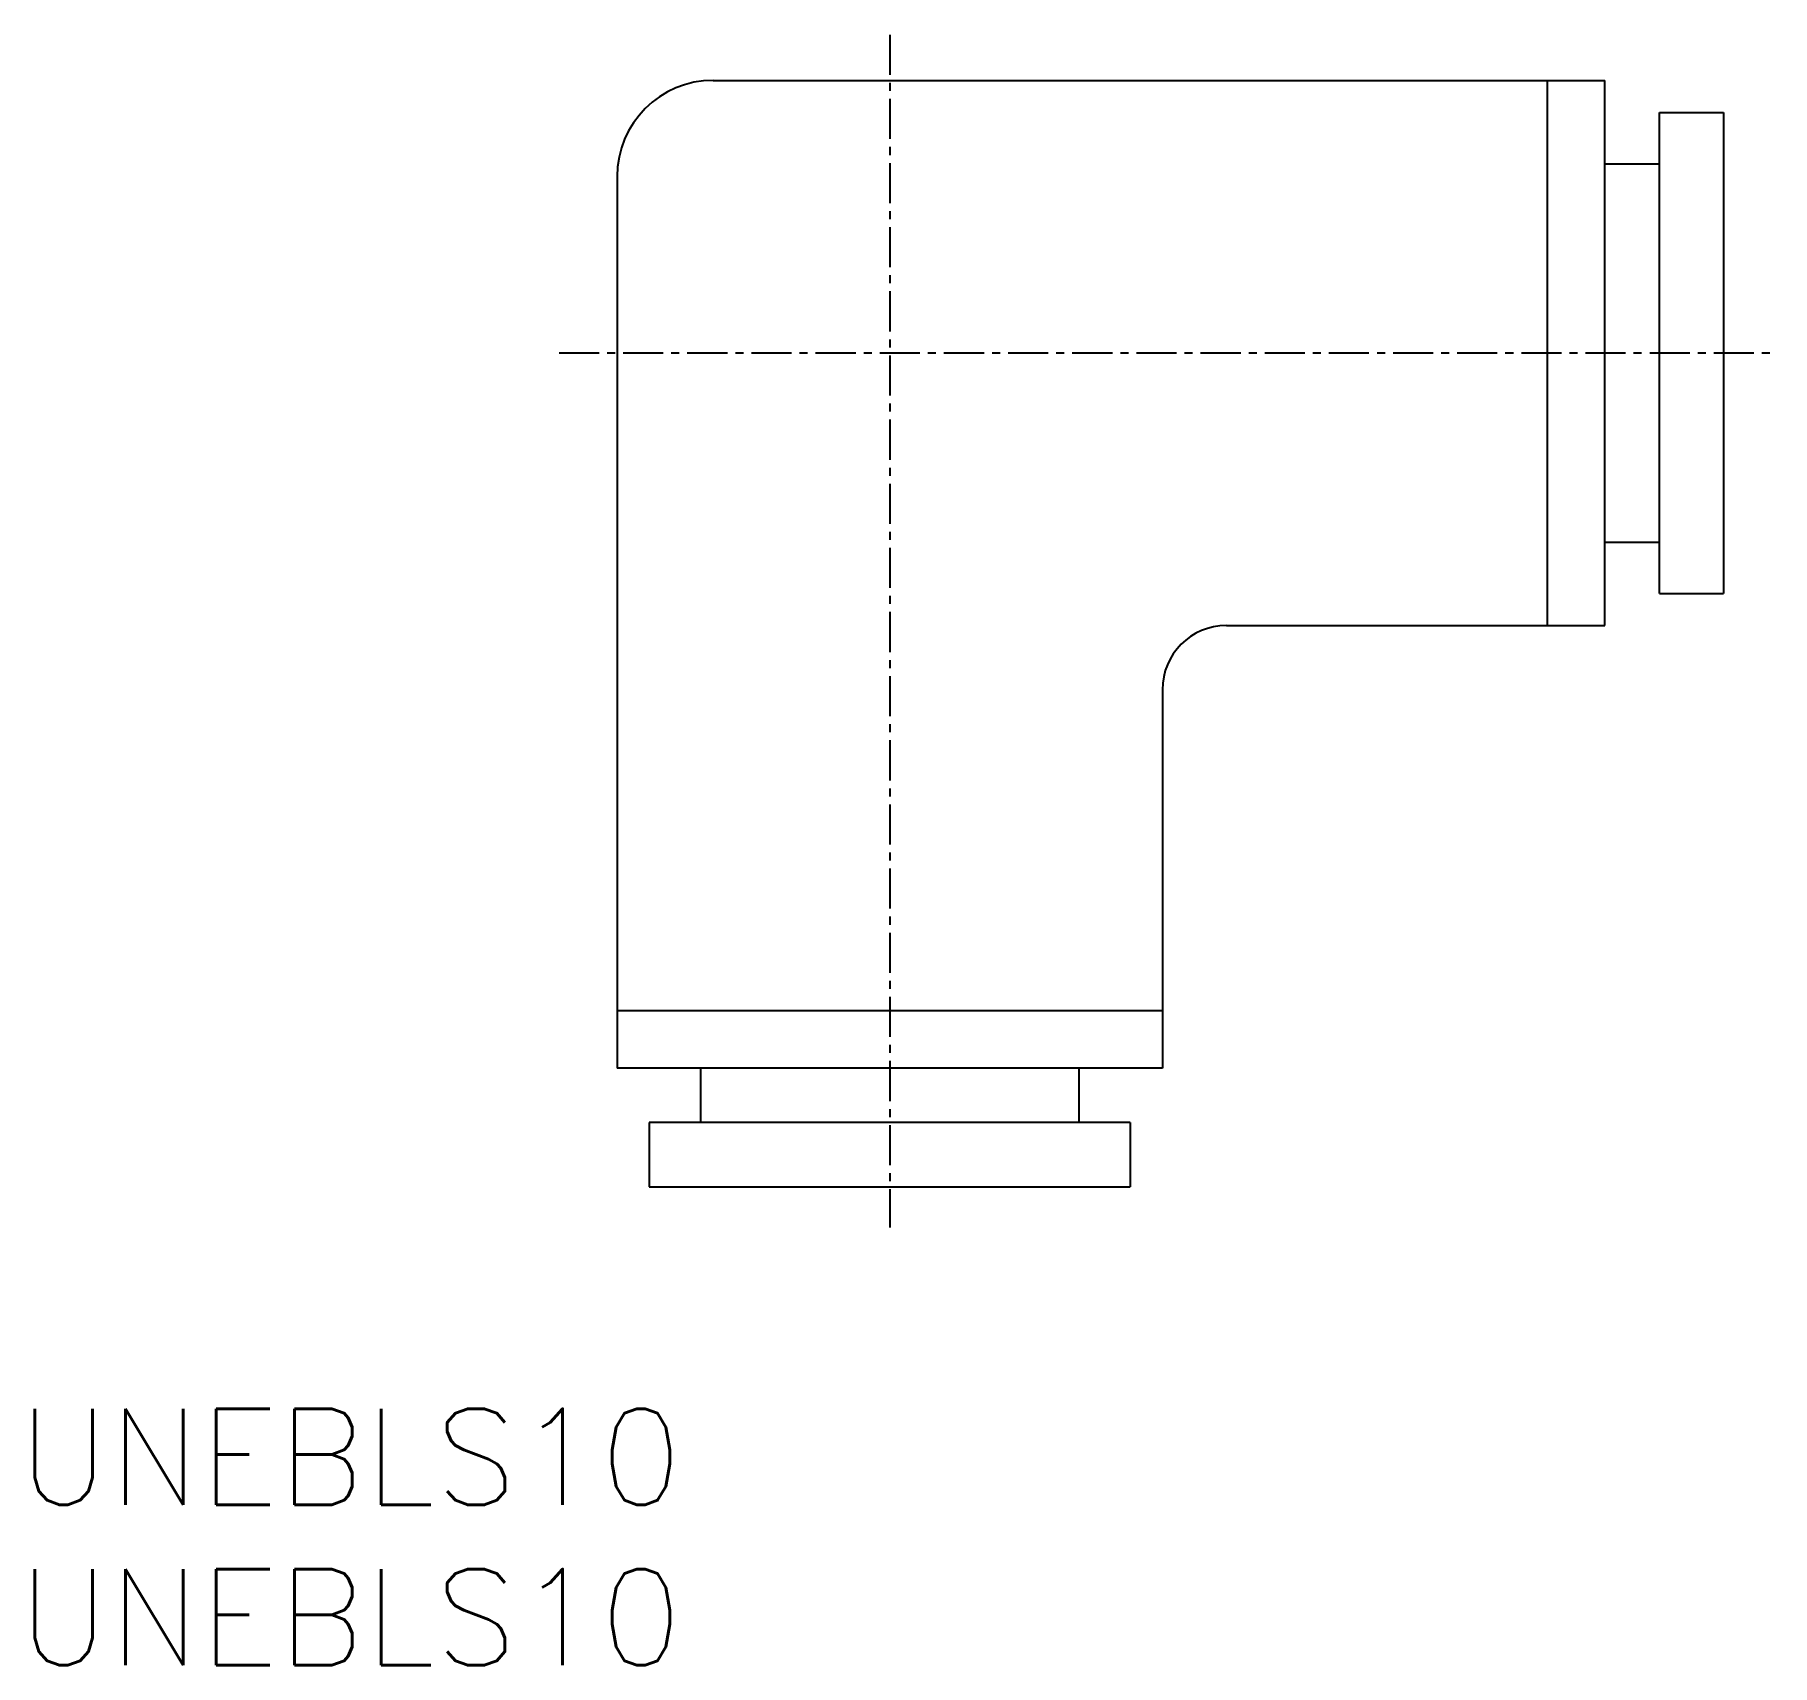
# Model space of a CAD drawing. Extents: x 0.5 to 54.7, y 0 to 50.8.
import ezdxf

# ---------------------------------------------------------------- set-up
doc = ezdxf.new("R2010")
doc.units = 0
doc.linetypes.add('CENTER', pattern=[2, 1.25, -0.25, 0.25, -0.25])
doc.layers.get('0').update_dxf_attribs({"linetype": 'CONTINUOUS'})
doc.layers.add('CENTER', color=1, linetype='CENTER')
doc.styles.get("Standard").update_dxf_attribs({"font": 'txt.shx'})

# ---------------------------------------------------------------- blocks, each defined once
blk = doc.blocks.new('*U3')
at = {"color": 7, "linetype": 'CONTINUOUS'}
blk.add_text('UNEBLS10', height=3, dxfattribs=at).set_placement((0, 0))
blk = doc.blocks.new('*U4')
at = {"color": 7, "linetype": 'CONTINUOUS'}
blk.add_text('UNEBLS10', height=3, dxfattribs=at).set_placement((0, 5))

msp = doc.modelspace()

# ---------------------------------------------------------------- linework, layer by layer
at = {"color": 7, "linetype": 'CONTINUOUS'}
for p, q in [((21.667, 49.421), (47.667, 49.421)), ((47.667, 49.421), (49.464, 49.421)), ((47.667, 49.421), (47.667, 32.421)), ((49.464, 32.421), (49.464, 49.421)), ((51.164, 33.421), (51.164, 48.421)), ((51.164, 48.421), (53.164, 48.421)), ((53.164, 48.421), (53.164, 33.421)), ((49.464, 46.821), (51.164, 46.821)), ((18.667, 46.421), (18.667, 20.421)), ((49.464, 35.021), (51.164, 35.021)), ((51.164, 33.421), (53.164, 33.421)), ((37.667, 32.421), (47.667, 32.421)), ((47.667, 32.421), (49.464, 32.421)), ((35.667, 30.421), (35.667, 20.421)), ((18.667, 20.421), (18.667, 18.623)), ((18.667, 20.421), (35.667, 20.421)), ((35.667, 20.421), (35.667, 18.623)), ((35.667, 18.623), (18.667, 18.623)), ((21.267, 18.623), (21.267, 16.923)), ((33.067, 18.623), (33.067, 16.923)), ((34.667, 16.923), (19.667, 16.923)), ((19.667, 16.923), (19.667, 14.923)), ((34.667, 16.923), (34.667, 14.923)), ((19.667, 14.923), (34.667, 14.923))]:
    msp.add_line(p, q, dxfattribs=at)
for centre, radius in [((21.667, 46.421), 3), ((37.667, 30.421), 2)]:
    msp.add_arc(centre, radius, 90, 180, dxfattribs=at)
at = {"layer": 'CENTER', "color": 1, "linetype": 'CENTER'}
for p, q in [((27.167, 50.843), (27.167, 13.653)), ((16.858, 40.921), (54.679, 40.921))]:
    msp.add_line(p, q, dxfattribs=at)

# ---------------------------------------------------------------- block references
at = {"color": 7, "linetype": 'CONTINUOUS'}
for name in ['*U4', '*U3']:
    msp.add_blockref(name, (0, 0), dxfattribs=at)

doc.saveas('drawing.dxf')
